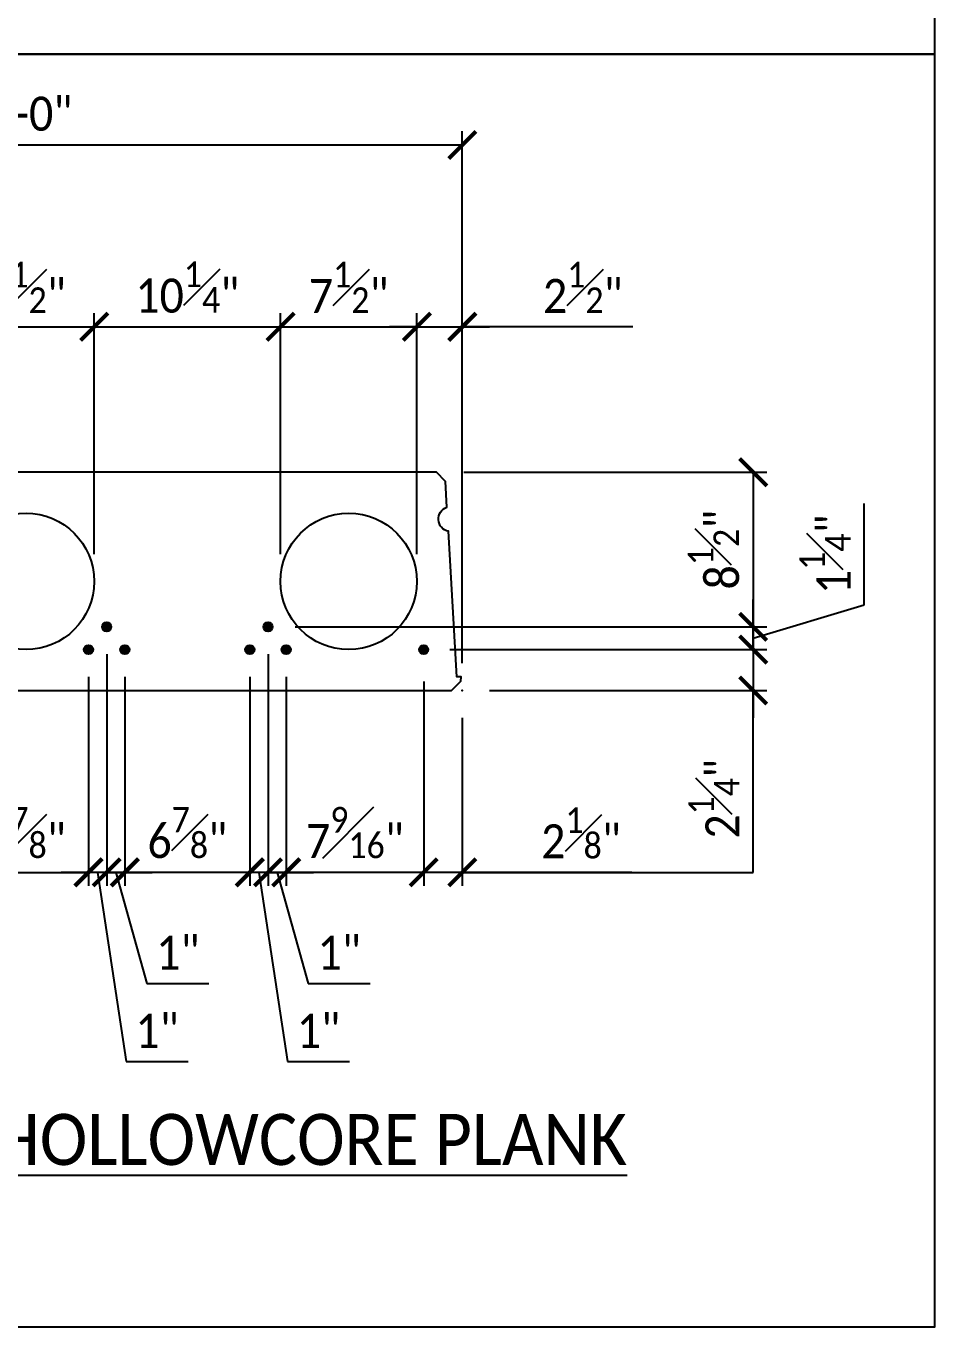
# Model space of a CAD drawing. Header units: inches. Extents: x -3086 to -2603, y 2997 to 3341.
# Drawn here: x -3035.9 to -2985.9, y 2996.9 to 3068.5 of the extents above; entities that cross this region are included whole.
import ezdxf

# ---------------------------------------------------------------- set-up
doc = ezdxf.new("R2010")
doc.units = ezdxf.units.IN
doc.header["$LTSCALE"] = 0.5
doc.header["$MEASUREMENT"] = 0
for name, color, linetype in [('PC PLK - 12L in CONT.', 151, 'Continuous'), ('PC PLK - 12UH in CONT.', 171, 'Continuous'), ('PC PLK - DIMENSION', 220, 'Continuous'), ('PC PLK - TAG', 3, 'Continuous')]:
    doc.layers.add(name, color=color, linetype=linetype)
doc.layers.add('PC PLK - STRAND', color=7, linetype='Continuous', plot=False)
doc.layers.add('SHT - NO PLOT LINE 2', color=110, linetype='Continuous', plot=False)
doc.layers.get('0').freeze()
doc.styles.add('CMC-NARROW', font='calibril.ttf', dxfattribs={"width": 0.9})
doc.dimstyles.new('CMC-NARROW', dxfattribs={"dimscale": 96, "dimtxt": 0.078125, "dimasz": 0.0625, "dimexe": 0.03125, "dimexo": 0.0625, "dimgap": 0.03125, "dimtad": 1, "dimdec": 4, "dimzin": 3, "dimdsep": 46, "dimlunit": 4, "dimtxsty": 'CMC-NARROW', "dimblk": 'ARCHTICK', "dimcen": 0, "dimclrd": 256, "dimclre": 256, "dimclrt": 256, "dimazin": 1, "dimtfac": 0.75, "dimtdec": 4, "dimtofl": 0, "dimtmove": 1, "dimatfit": 0, "dimfxl": 1, "dimtfillclr": 256, "dimfrac": 1, "dimtzin": 0, "dimlwd": -1, "dimlwe": -1, "dimarcsym": 0})

# ---------------------------------------------------------------- blocks, each defined once
blk = doc.blocks.new('_ArchTick')
at = {"color": 0, "linetype": 'ByBlock', "const_width": 0.15}
blk.add_lwpolyline([(-0.5, -0.5), (0.5, 0.5)], dxfattribs=at)
blk = doc.blocks.new('*D196')
at = {"layer": 'Defpoints', "color": 0, "transparency": 16777216}
for p in [(-3011.942, 3061.926), (-3011.942, 3035.926), (-3059.942, 3031.926)]:
    blk.add_point(p, dxfattribs=at)
at = {"layer": 'PC PLK - DIMENSION', "transparency": 16777216}
for p, q in [((-3059.942, 3033.426), (-3059.942, 3062.676)), ((-3011.942, 3037.426), (-3011.942, 3062.676)), ((-3059.942, 3061.926), (-3011.942, 3061.926))]:
    blk.add_line(p, q, dxfattribs=at)
at = {"layer": 'PC PLK - DIMENSION', "transparency": 16777216, "xscale": 1.5, "yscale": 1.5, "zscale": 1.5, "rotation": 180}
blk.add_blockref('_ArchTick', (-3059.942, 3061.926), dxfattribs=at)
at = {"layer": 'PC PLK - DIMENSION', "transparency": 16777216, "xscale": 1.5, "yscale": 1.5, "zscale": 1.5}
blk.add_blockref('_ArchTick', (-3011.942, 3061.926), dxfattribs=at)
at = {"layer": 'PC PLK - DIMENSION', "transparency": 16777216, "insert": (-3035.942, 3063.634), "char_height": 1.875, "attachment_point": 5, "style": 'CMC-NARROW'}
blk.add_mtext('4\'-0"', dxfattribs=at)
blk = doc.blocks.new('*D207')
at = {"layer": 'Defpoints', "color": 0, "transparency": 16777216}
for p in [(-3013.366, 3043.926), (-3022.63, 3035.426), (-2995.942, 3035.426)]:
    blk.add_point(p, dxfattribs=at)
at = {"layer": 'PC PLK - DIMENSION', "transparency": 16777216}
for p, q in [((-3011.866, 3043.926), (-2995.192, 3043.926)), ((-2995.942, 3043.926), (-2995.942, 3035.426)), ((-3021.13, 3035.426), (-2995.192, 3035.426))]:
    blk.add_line(p, q, dxfattribs=at)
at = {"layer": 'PC PLK - DIMENSION', "transparency": 16777216, "xscale": 1.5, "yscale": 1.5, "zscale": 1.5}
for p, rotation in [((-2995.942, 3043.926), 90), ((-2995.942, 3035.426), 270)]:
    blk.add_blockref('_ArchTick', p, dxfattribs=dict(at, rotation=rotation))
at = {"layer": 'PC PLK - DIMENSION', "transparency": 16777216, "insert": (-2998.118, 3039.676), "char_height": 1.875, "attachment_point": 5, "rotation": 90, "style": 'CMC-NARROW'}
blk.add_mtext('8{\\H0.75x;\\S1#2;}"', dxfattribs=at)
blk = doc.blocks.new('*D208')
at = {"layer": 'Defpoints', "color": 0, "transparency": 16777216}
for p in [(-3022.63, 3035.426), (-3014.13, 3034.176), (-2995.942, 3034.176)]:
    blk.add_point(p, dxfattribs=at)
at = {"layer": 'PC PLK - DIMENSION', "transparency": 16777216}
for p, q in [((-2989.836, 3036.633), (-2989.836, 3042.2)), ((-2995.942, 3035.426), (-2995.942, 3036.926)), ((-2995.942, 3034.801), (-2989.836, 3036.633)), ((-3021.13, 3035.426), (-2995.192, 3035.426)), ((-2995.942, 3035.426), (-2995.942, 3034.176)), ((-3012.63, 3034.176), (-2995.192, 3034.176)), ((-2995.942, 3034.176), (-2995.942, 3032.676))]:
    blk.add_line(p, q, dxfattribs=at)
at = {"layer": 'PC PLK - DIMENSION', "transparency": 16777216, "xscale": 1.5, "yscale": 1.5, "zscale": 1.5}
for p, rotation in [((-2995.942, 3035.426), 270), ((-2995.942, 3034.176), 90)]:
    blk.add_blockref('_ArchTick', p, dxfattribs=dict(at, rotation=rotation))
at = {"layer": 'PC PLK - DIMENSION', "transparency": 16777216, "insert": (-2991.996, 3039.417), "char_height": 1.875, "attachment_point": 5, "rotation": 90, "style": 'CMC-NARROW'}
blk.add_mtext('1{\\H0.75x;\\S1#4;}"', dxfattribs=at)
blk = doc.blocks.new('*D209')
at = {"layer": 'Defpoints', "color": 0, "transparency": 16777216}
for p in [(-3014.13, 3034.176), (-3011.942, 3031.926), (-2995.942, 3031.926)]:
    blk.add_point(p, dxfattribs=at)
at = {"layer": 'PC PLK - DIMENSION', "transparency": 16777216}
for p, q in [((-2995.942, 3034.176), (-2995.942, 3035.676)), ((-3012.63, 3034.176), (-2995.192, 3034.176)), ((-2995.942, 3034.176), (-2995.942, 3031.926)), ((-3010.442, 3031.926), (-2995.192, 3031.926)), ((-2995.942, 3031.926), (-2995.942, 3030.426)), ((-2995.942, 3023.15), (-2995.942, 3031.926))]:
    blk.add_line(p, q, dxfattribs=at)
at = {"layer": 'PC PLK - DIMENSION', "transparency": 16777216, "xscale": 1.5, "yscale": 1.5, "zscale": 1.5}
for p, rotation in [((-2995.942, 3034.176), 270), ((-2995.942, 3031.926), 90)]:
    blk.add_blockref('_ArchTick', p, dxfattribs=dict(at, rotation=rotation))
at = {"layer": 'PC PLK - DIMENSION', "transparency": 16777216, "insert": (-2998.103, 3025.973), "char_height": 1.875, "attachment_point": 5, "rotation": 90, "style": 'CMC-NARROW'}
blk.add_mtext('2{\\H0.75x;\\S1#4;}"', dxfattribs=at)
blk = doc.blocks.new('*D190')
at = {"layer": 'Defpoints', "color": 0, "transparency": 16777216}
for p in [(-3032.192, 3051.926), (-3039.692, 3037.926), (-3032.192, 3037.926)]:
    blk.add_point(p, dxfattribs=at)
at = {"layer": 'PC PLK - DIMENSION', "transparency": 16777216}
for p, q in [((-3039.692, 3039.426), (-3039.692, 3052.676)), ((-3032.192, 3039.426), (-3032.192, 3052.676)), ((-3039.692, 3051.926), (-3032.192, 3051.926))]:
    blk.add_line(p, q, dxfattribs=at)
at = {"layer": 'PC PLK - DIMENSION', "transparency": 16777216, "xscale": 1.5, "yscale": 1.5, "zscale": 1.5, "rotation": 180}
blk.add_blockref('_ArchTick', (-3039.692, 3051.926), dxfattribs=at)
at = {"layer": 'PC PLK - DIMENSION', "transparency": 16777216, "xscale": 1.5, "yscale": 1.5, "zscale": 1.5}
blk.add_blockref('_ArchTick', (-3032.192, 3051.926), dxfattribs=at)
at = {"layer": 'PC PLK - DIMENSION', "transparency": 16777216, "insert": (-3035.942, 3054.094), "char_height": 1.875, "attachment_point": 5, "style": 'CMC-NARROW'}
blk.add_mtext('7{\\H0.75x;\\S1#2;}"', dxfattribs=at)
blk = doc.blocks.new('*D191')
at = {"layer": 'Defpoints', "color": 0, "transparency": 16777216}
for p in [(-3021.942, 3051.926), (-3032.192, 3037.926), (-3021.942, 3037.926)]:
    blk.add_point(p, dxfattribs=at)
at = {"layer": 'PC PLK - DIMENSION', "transparency": 16777216}
for p, q in [((-3032.192, 3039.426), (-3032.192, 3052.676)), ((-3021.942, 3039.426), (-3021.942, 3052.676)), ((-3032.192, 3051.926), (-3021.942, 3051.926))]:
    blk.add_line(p, q, dxfattribs=at)
at = {"layer": 'PC PLK - DIMENSION', "transparency": 16777216, "xscale": 1.5, "yscale": 1.5, "zscale": 1.5, "rotation": 180}
blk.add_blockref('_ArchTick', (-3032.192, 3051.926), dxfattribs=at)
at = {"layer": 'PC PLK - DIMENSION', "transparency": 16777216, "xscale": 1.5, "yscale": 1.5, "zscale": 1.5}
blk.add_blockref('_ArchTick', (-3021.942, 3051.926), dxfattribs=at)
at = {"layer": 'PC PLK - DIMENSION', "transparency": 16777216, "insert": (-3027.067, 3054.099), "char_height": 1.875, "attachment_point": 5, "style": 'CMC-NARROW'}
blk.add_mtext('10{\\H0.75x;\\S1#4;}"', dxfattribs=at)
blk = doc.blocks.new('*D192')
at = {"layer": 'Defpoints', "color": 0, "transparency": 16777216}
for p in [(-3014.442, 3051.926), (-3021.942, 3037.926), (-3014.442, 3037.926)]:
    blk.add_point(p, dxfattribs=at)
at = {"layer": 'PC PLK - DIMENSION', "transparency": 16777216}
for p, q in [((-3021.942, 3039.426), (-3021.942, 3052.676)), ((-3014.442, 3039.426), (-3014.442, 3052.676)), ((-3021.942, 3051.926), (-3014.442, 3051.926))]:
    blk.add_line(p, q, dxfattribs=at)
at = {"layer": 'PC PLK - DIMENSION', "transparency": 16777216, "xscale": 1.5, "yscale": 1.5, "zscale": 1.5, "rotation": 180}
blk.add_blockref('_ArchTick', (-3021.942, 3051.926), dxfattribs=at)
at = {"layer": 'PC PLK - DIMENSION', "transparency": 16777216, "xscale": 1.5, "yscale": 1.5, "zscale": 1.5}
blk.add_blockref('_ArchTick', (-3014.442, 3051.926), dxfattribs=at)
at = {"layer": 'PC PLK - DIMENSION', "transparency": 16777216, "insert": (-3018.192, 3054.094), "char_height": 1.875, "attachment_point": 5, "style": 'CMC-NARROW'}
blk.add_mtext('7{\\H0.75x;\\S1#2;}"', dxfattribs=at)
blk = doc.blocks.new('*D193')
at = {"layer": 'Defpoints', "color": 0, "transparency": 16777216}
for p in [(-3011.942, 3051.926), (-3014.442, 3037.926), (-3011.942, 3031.926)]:
    blk.add_point(p, dxfattribs=at)
at = {"layer": 'PC PLK - DIMENSION', "transparency": 16777216}
for p, q in [((-3014.442, 3039.426), (-3014.442, 3052.676)), ((-3011.942, 3033.426), (-3011.942, 3052.676)), ((-3014.442, 3051.926), (-3015.942, 3051.926)), ((-3014.442, 3051.926), (-3011.942, 3051.926)), ((-3011.942, 3051.926), (-3010.442, 3051.926)), ((-3002.557, 3051.926), (-3011.942, 3051.926))]:
    blk.add_line(p, q, dxfattribs=at)
at = {"layer": 'PC PLK - DIMENSION', "transparency": 16777216, "xscale": 1.5, "yscale": 1.5, "zscale": 1.5}
blk.add_blockref('_ArchTick', (-3014.442, 3051.926), dxfattribs=at)
at = {"layer": 'PC PLK - DIMENSION', "transparency": 16777216, "xscale": 1.5, "yscale": 1.5, "zscale": 1.5, "rotation": 180}
blk.add_blockref('_ArchTick', (-3011.942, 3051.926), dxfattribs=at)
at = {"layer": 'PC PLK - DIMENSION', "transparency": 16777216, "insert": (-3005.313, 3054.09), "char_height": 1.875, "attachment_point": 5, "style": 'CMC-NARROW'}
blk.add_mtext('2{\\H0.75x;\\S1#2;}"', dxfattribs=at)
blk = doc.blocks.new('*D194')
at = {"layer": 'Defpoints', "color": 0, "transparency": 16777216}
for p in [(-3014.067, 3033.926), (-3011.942, 3031.926), (-3014.067, 3021.926)]:
    blk.add_point(p, dxfattribs=at)
at = {"layer": 'PC PLK - DIMENSION', "transparency": 16777216}
for p, q in [((-3014.067, 3032.426), (-3014.067, 3021.176)), ((-3011.942, 3030.426), (-3011.942, 3021.176)), ((-3014.067, 3021.926), (-3015.567, 3021.926)), ((-3011.942, 3021.926), (-3014.067, 3021.926)), ((-3011.942, 3021.926), (-3010.442, 3021.926)), ((-3002.621, 3021.926), (-3011.942, 3021.926))]:
    blk.add_line(p, q, dxfattribs=at)
at = {"layer": 'PC PLK - DIMENSION', "transparency": 16777216, "xscale": 1.5, "yscale": 1.5, "zscale": 1.5}
blk.add_blockref('_ArchTick', (-3014.067, 3021.926), dxfattribs=at)
at = {"layer": 'PC PLK - DIMENSION', "transparency": 16777216, "xscale": 1.5, "yscale": 1.5, "zscale": 1.5, "rotation": 180}
blk.add_blockref('_ArchTick', (-3011.942, 3021.926), dxfattribs=at)
at = {"layer": 'PC PLK - DIMENSION', "transparency": 16777216, "insert": (-3005.411, 3024.099), "char_height": 1.875, "attachment_point": 5, "style": 'CMC-NARROW'}
blk.add_mtext('2{\\H0.75x;\\S1#8;}"', dxfattribs=at)
blk = doc.blocks.new('*D195')
at = {"layer": 'Defpoints', "color": 0, "transparency": 16777216}
for p in [(-3021.63, 3034.176), (-3014.067, 3033.926), (-3021.63, 3021.926)]:
    blk.add_point(p, dxfattribs=at)
at = {"layer": 'PC PLK - DIMENSION', "transparency": 16777216}
for p, q in [((-3021.63, 3032.676), (-3021.63, 3021.176)), ((-3014.067, 3032.426), (-3014.067, 3021.176)), ((-3014.067, 3021.926), (-3021.63, 3021.926))]:
    blk.add_line(p, q, dxfattribs=at)
at = {"layer": 'PC PLK - DIMENSION', "transparency": 16777216, "xscale": 1.5, "yscale": 1.5, "zscale": 1.5, "rotation": 180}
blk.add_blockref('_ArchTick', (-3021.63, 3021.926), dxfattribs=at)
at = {"layer": 'PC PLK - DIMENSION', "transparency": 16777216, "xscale": 1.5, "yscale": 1.5, "zscale": 1.5}
blk.add_blockref('_ArchTick', (-3014.067, 3021.926), dxfattribs=at)
at = {"layer": 'PC PLK - DIMENSION', "transparency": 16777216, "insert": (-3017.849, 3024.116), "char_height": 1.875, "attachment_point": 5, "style": 'CMC-NARROW'}
blk.add_mtext('7{\\H0.75x;\\S9#16;}"', dxfattribs=at)
blk = doc.blocks.new('*D181')
at = {"layer": 'Defpoints', "color": 0, "transparency": 16777216}
for p in [(-3030.505, 3034.176), (-3023.63, 3034.176), (-3030.505, 3021.926)]:
    blk.add_point(p, dxfattribs=at)
at = {"layer": 'PC PLK - DIMENSION', "transparency": 16777216}
for p, q in [((-3030.505, 3032.676), (-3030.505, 3021.176)), ((-3023.63, 3032.676), (-3023.63, 3021.176)), ((-3023.63, 3021.926), (-3030.505, 3021.926))]:
    blk.add_line(p, q, dxfattribs=at)
at = {"layer": 'PC PLK - DIMENSION', "transparency": 16777216, "xscale": 1.5, "yscale": 1.5, "zscale": 1.5, "rotation": 180}
blk.add_blockref('_ArchTick', (-3030.505, 3021.926), dxfattribs=at)
at = {"layer": 'PC PLK - DIMENSION', "transparency": 16777216, "xscale": 1.5, "yscale": 1.5, "zscale": 1.5}
blk.add_blockref('_ArchTick', (-3023.63, 3021.926), dxfattribs=at)
at = {"layer": 'PC PLK - DIMENSION', "transparency": 16777216, "insert": (-3027.067, 3024.11), "char_height": 1.875, "attachment_point": 5, "style": 'CMC-NARROW'}
blk.add_mtext('6{\\H0.75x;\\S7#8;}"', dxfattribs=at)
blk = doc.blocks.new('*D182')
at = {"layer": 'Defpoints', "color": 0, "transparency": 16777216}
for p in [(-3031.505, 3035.426), (-3030.505, 3034.176), (-3031.505, 3021.926)]:
    blk.add_point(p, dxfattribs=at)
at = {"layer": 'PC PLK - DIMENSION', "transparency": 16777216}
for p, q in [((-3031.505, 3033.926), (-3031.505, 3021.176)), ((-3030.505, 3032.676), (-3030.505, 3021.176)), ((-3031.505, 3021.926), (-3033.005, 3021.926)), ((-3030.505, 3021.926), (-3031.505, 3021.926)), ((-3031.005, 3021.926), (-3029.299, 3015.82)), ((-3030.505, 3021.926), (-3029.005, 3021.926)), ((-3029.299, 3015.82), (-3025.879, 3015.82))]:
    blk.add_line(p, q, dxfattribs=at)
at = {"layer": 'PC PLK - DIMENSION', "transparency": 16777216, "xscale": 1.5, "yscale": 1.5, "zscale": 1.5}
blk.add_blockref('_ArchTick', (-3031.505, 3021.926), dxfattribs=at)
at = {"layer": 'PC PLK - DIMENSION', "transparency": 16777216, "xscale": 1.5, "yscale": 1.5, "zscale": 1.5, "rotation": 180}
blk.add_blockref('_ArchTick', (-3030.505, 3021.926), dxfattribs=at)
at = {"layer": 'PC PLK - DIMENSION', "transparency": 16777216, "insert": (-3027.589, 3017.509), "char_height": 1.875, "attachment_point": 5, "style": 'CMC-NARROW'}
blk.add_mtext('1"', dxfattribs=at)
blk = doc.blocks.new('*D183')
at = {"layer": 'Defpoints', "color": 0, "transparency": 16777216}
for p in [(-3031.505, 3035.426), (-3032.505, 3034.176), (-3032.505, 3021.926)]:
    blk.add_point(p, dxfattribs=at)
at = {"layer": 'PC PLK - DIMENSION', "transparency": 16777216}
for p, q in [((-3031.505, 3033.926), (-3031.505, 3021.176)), ((-3032.505, 3032.676), (-3032.505, 3021.176)), ((-3032.505, 3021.926), (-3034.005, 3021.926)), ((-3031.505, 3021.926), (-3032.505, 3021.926)), ((-3032.005, 3021.926), (-3030.441, 3011.524)), ((-3031.505, 3021.926), (-3030.005, 3021.926)), ((-3030.441, 3011.524), (-3027.021, 3011.524))]:
    blk.add_line(p, q, dxfattribs=at)
at = {"layer": 'PC PLK - DIMENSION', "transparency": 16777216, "xscale": 1.5, "yscale": 1.5, "zscale": 1.5}
blk.add_blockref('_ArchTick', (-3032.505, 3021.926), dxfattribs=at)
at = {"layer": 'PC PLK - DIMENSION', "transparency": 16777216, "xscale": 1.5, "yscale": 1.5, "zscale": 1.5, "rotation": 180}
blk.add_blockref('_ArchTick', (-3031.505, 3021.926), dxfattribs=at)
at = {"layer": 'PC PLK - DIMENSION', "transparency": 16777216, "insert": (-3028.731, 3013.213), "char_height": 1.875, "attachment_point": 5, "style": 'CMC-NARROW'}
blk.add_mtext('1"', dxfattribs=at)
blk = doc.blocks.new('*D184')
at = {"layer": 'Defpoints', "color": 0, "transparency": 16777216}
for p in [(-3022.63, 3035.426), (-3021.63, 3034.176), (-3022.63, 3021.926)]:
    blk.add_point(p, dxfattribs=at)
at = {"layer": 'PC PLK - DIMENSION', "transparency": 16777216}
for p, q in [((-3022.63, 3033.926), (-3022.63, 3021.176)), ((-3021.63, 3032.676), (-3021.63, 3021.176)), ((-3022.63, 3021.926), (-3024.13, 3021.926)), ((-3021.63, 3021.926), (-3022.63, 3021.926)), ((-3022.13, 3021.926), (-3020.424, 3015.82)), ((-3021.63, 3021.926), (-3020.13, 3021.926)), ((-3020.424, 3015.82), (-3017.004, 3015.82))]:
    blk.add_line(p, q, dxfattribs=at)
at = {"layer": 'PC PLK - DIMENSION', "transparency": 16777216, "xscale": 1.5, "yscale": 1.5, "zscale": 1.5}
blk.add_blockref('_ArchTick', (-3022.63, 3021.926), dxfattribs=at)
at = {"layer": 'PC PLK - DIMENSION', "transparency": 16777216, "xscale": 1.5, "yscale": 1.5, "zscale": 1.5, "rotation": 180}
blk.add_blockref('_ArchTick', (-3021.63, 3021.926), dxfattribs=at)
at = {"layer": 'PC PLK - DIMENSION', "transparency": 16777216, "insert": (-3018.714, 3017.509), "char_height": 1.875, "attachment_point": 5, "style": 'CMC-NARROW'}
blk.add_mtext('1"', dxfattribs=at)
blk = doc.blocks.new('*D185')
at = {"layer": 'Defpoints', "color": 0, "transparency": 16777216}
for p in [(-3022.63, 3035.426), (-3023.63, 3034.176), (-3023.63, 3021.926)]:
    blk.add_point(p, dxfattribs=at)
at = {"layer": 'PC PLK - DIMENSION', "transparency": 16777216}
for p, q in [((-3022.63, 3033.926), (-3022.63, 3021.176)), ((-3023.63, 3032.676), (-3023.63, 3021.176)), ((-3023.63, 3021.926), (-3025.13, 3021.926)), ((-3022.63, 3021.926), (-3023.63, 3021.926)), ((-3023.13, 3021.926), (-3021.566, 3011.524)), ((-3022.63, 3021.926), (-3021.13, 3021.926)), ((-3021.566, 3011.524), (-3018.146, 3011.524))]:
    blk.add_line(p, q, dxfattribs=at)
at = {"layer": 'PC PLK - DIMENSION', "transparency": 16777216, "xscale": 1.5, "yscale": 1.5, "zscale": 1.5}
blk.add_blockref('_ArchTick', (-3023.63, 3021.926), dxfattribs=at)
at = {"layer": 'PC PLK - DIMENSION', "transparency": 16777216, "xscale": 1.5, "yscale": 1.5, "zscale": 1.5, "rotation": 180}
blk.add_blockref('_ArchTick', (-3022.63, 3021.926), dxfattribs=at)
at = {"layer": 'PC PLK - DIMENSION', "transparency": 16777216, "insert": (-3019.856, 3013.213), "char_height": 1.875, "attachment_point": 5, "style": 'CMC-NARROW'}
blk.add_mtext('1"', dxfattribs=at)
blk = doc.blocks.new('*D201')
at = {"layer": 'Defpoints', "color": 0, "transparency": 16777216}
for p in [(-3039.38, 3034.176), (-3032.505, 3034.176), (-3032.505, 3021.926)]:
    blk.add_point(p, dxfattribs=at)
at = {"layer": 'PC PLK - DIMENSION', "transparency": 16777216}
for p, q in [((-3039.38, 3032.676), (-3039.38, 3021.176)), ((-3032.505, 3032.676), (-3032.505, 3021.176)), ((-3039.38, 3021.926), (-3032.505, 3021.926))]:
    blk.add_line(p, q, dxfattribs=at)
at = {"layer": 'PC PLK - DIMENSION', "transparency": 16777216, "xscale": 1.5, "yscale": 1.5, "zscale": 1.5, "rotation": 180}
blk.add_blockref('_ArchTick', (-3039.38, 3021.926), dxfattribs=at)
at = {"layer": 'PC PLK - DIMENSION', "transparency": 16777216, "xscale": 1.5, "yscale": 1.5, "zscale": 1.5}
blk.add_blockref('_ArchTick', (-3032.505, 3021.926), dxfattribs=at)
at = {"layer": 'PC PLK - DIMENSION', "transparency": 16777216, "insert": (-3035.942, 3024.11), "char_height": 1.875, "attachment_point": 5, "style": 'CMC-NARROW'}
blk.add_mtext('6{\\H0.75x;\\S7#8;}"', dxfattribs=at)
blk = doc.blocks.new('CMC - 12in HOLLOWCORE ULTRAHEAVY PLAN USE')
at = {"layer": 'PC PLK - STRAND'}
h = blk.add_hatch(color=256, dxfattribs=at)
h.dxf.hatch_style = 1
h.paths.add_polyline_path([(-13.562, 3.5, 1), (-13.062, 3.5, 1)])
h = blk.add_hatch(color=256, dxfattribs=at)
h.dxf.hatch_style = 1
h.paths.add_polyline_path([(-4.688, 3.5, 1), (-4.188, 3.5, 1)])
h = blk.add_hatch(color=256, dxfattribs=at)
h.dxf.hatch_style = 1
h.paths.add_polyline_path([(4.188, 3.5, 1), (4.688, 3.5, 1)])
h = blk.add_hatch(color=256, dxfattribs=at)
h.dxf.hatch_style = 1
h.paths.add_polyline_path([(13.062, 3.5, 1), (13.562, 3.5, 1)])
h = blk.add_hatch(color=256, dxfattribs=at)
h.dxf.hatch_style = 1
h.paths.add_polyline_path([(-22.125, 2.25, 1), (-21.625, 2.25, 1)])
h = blk.add_hatch(color=256, dxfattribs=at)
h.dxf.hatch_style = 1
h.paths.add_polyline_path([(-14.562, 2.25, 1), (-14.062, 2.25, 1)])
h = blk.add_hatch(color=256, dxfattribs=at)
h.dxf.hatch_style = 1
h.paths.add_polyline_path([(-12.562, 2.25, 1), (-12.062, 2.25, 1)])
h = blk.add_hatch(color=256, dxfattribs=at)
h.dxf.hatch_style = 1
h.paths.add_polyline_path([(-5.688, 2.25, 1), (-5.188, 2.25, 1)])
h = blk.add_hatch(color=256, dxfattribs=at)
h.dxf.hatch_style = 1
h.paths.add_polyline_path([(-3.688, 2.25, 1), (-3.188, 2.25, 1)])
h = blk.add_hatch(color=256, dxfattribs=at)
h.dxf.hatch_style = 1
h.paths.add_polyline_path([(3.188, 2.25, 1), (3.688, 2.25, 1)])
h = blk.add_hatch(color=256, dxfattribs=at)
h.dxf.hatch_style = 1
h.paths.add_polyline_path([(5.188, 2.25, 1), (5.688, 2.25, 1)])
h = blk.add_hatch(color=256, dxfattribs=at)
h.dxf.hatch_style = 1
h.paths.add_polyline_path([(12.062, 2.25, 1), (12.562, 2.25, 1)])
h = blk.add_hatch(color=256, dxfattribs=at)
h.dxf.hatch_style = 1
h.paths.add_polyline_path([(14.062, 2.25, 1), (14.562, 2.25, 1)])
h = blk.add_hatch(color=256, dxfattribs=at)
h.dxf.hatch_style = 1
h.paths.add_polyline_path([(21.625, 2.25, 1), (22.125, 2.25, 1)])
at = {"layer": 'PC PLK - 12L in CONT.'}
for p in [(-24, 0), (24, 0)]:
    blk.add_point(p, dxfattribs=at)
at = {"layer": 'PC PLK - 12UH in CONT.'}
blk.add_lwpolyline([(22.576, 12), (-22.576, 12), (-23.076, 11.5), (-23.149, 10.25, -0.678962), (-23.236, 8.756), (-23.701, 0.748), (-23.938, 0.748), (-23.91, 0.512), (-23.398, 0), (23.398, 0), (23.91, 0.512), (23.938, 0.748), (23.701, 0.748), (23.236, 8.756, -0.769999), (23.149, 10.073), (23.076, 11.5)], format="xyb", close=True, dxfattribs=at)
for centre in [(-17.75, 6), (0, 6), (17.75, 6)]:
    blk.add_circle(centre, 3.75, dxfattribs=at)
at = {"layer": 'PC PLK - STRAND'}
for centre in [(-13.312, 3.5), (-4.438, 3.5), (4.438, 3.5), (13.312, 3.5), (-21.875, 2.25), (-14.312, 2.25), (-12.312, 2.25), (-5.438, 2.25), (-3.438, 2.25), (3.438, 2.25), (5.438, 2.25), (12.312, 2.25), (14.312, 2.25), (21.875, 2.25)]:
    blk.add_circle(centre, 0.25, dxfattribs=at)

msp = doc.modelspace()

# ---------------------------------------------------------------- linework, layer by layer
at = {"layer": 'PC PLK - DIMENSION'}
for p, q in [((-2995.94242, 3021.92645), (-2995.94242, 3031.92645)), ((-3011.94242, 3021.92645), (-2995.94242, 3021.92645))]:
    msp.add_line(p, q, dxfattribs=at)
at = {"layer": 'SHT - NO PLOT LINE 2'}
for points in [[(-3085.94242, 3066.92645), (-2985.94242, 3066.92645), (-2985.94242, 3136.92645), (-3085.94242, 3136.92645)], [(-3085.94242, 2996.92645), (-2985.94242, 2996.92645), (-2985.94242, 3066.92645), (-3085.94242, 3066.92645)]]:
    msp.add_lwpolyline(points, close=True, dxfattribs=at)

# ---------------------------------------------------------------- block references
at = {"layer": 'PC PLK - 12UH in CONT.'}
msp.add_blockref('CMC - 12in HOLLOWCORE ULTRAHEAVY PLAN USE', (-3035.94242, 3031.92645), dxfattribs=at)

# ---------------------------------------------------------------- texts
at = {"layer": 'PC PLK - TAG', "insert": (-3035.94242, 3007.22069), "char_height": 2.8125, "attachment_point": 5, "style": 'CMC-NARROW'}
msp.add_mtext('{\\L12" \'ULTRA HEAVY\' HOLLOWCORE PLANK}', dxfattribs=at)

# ---------------------------------------------------------------- dimensions: what is measured, and where the dimension line sits
at = {"layer": 'PC PLK - DIMENSION'}
for base, p1, p2, picture, middle in [((-3011.94242, 3061.92645), (-3059.94242, 3031.92645), (-3011.94242, 3035.92645), '*D196', (-3035.94242, 3063.63415)), ((-3032.19242, 3051.92645), (-3039.69242, 3037.92645), (-3032.19242, 3037.92645), '*D190', (-3035.94242, 3054.09406)), ((-3021.94242, 3051.92645), (-3032.19242, 3037.92645), (-3021.94242, 3037.92645), '*D191', (-3027.06742, 3054.09929)), ((-3014.44242, 3051.92645), (-3021.94242, 3037.92645), (-3014.44242, 3037.92645), '*D192', (-3018.19242, 3054.09406)), ((-3032.50492, 3021.92645), (-3039.37992, 3034.17645), (-3032.50492, 3034.17645), '*D201', (-3035.94242, 3024.11011))]:
    dim = msp.add_linear_dim(base=base, p1=p1, p2=p2, dimstyle='CMC-NARROW', override={"dimscale": 24}, dxfattribs=at)
    dim.commit()
    dim.dimension.update_dxf_attribs({"geometry": picture, "text_midpoint": middle})
dim = msp.add_linear_dim(base=(-3011.94242, 3051.92645), p1=(-3014.44242, 3037.92645), p2=(-3011.94242, 3031.92645), dimstyle='CMC-NARROW', override={"dimscale": 24}, dxfattribs=at)
dim.commit()
dim.dimension.update_dxf_attribs({"geometry": '*D193', "text_midpoint": (-3005.31304, 3052.1765), "dimtype": 160})
for base, p1, p2, angle, picture, middle in [((-2995.94242, 3035.42645), (-3013.36614, 3043.92645), (-3022.62992, 3035.42645), 90, '*D207', (-2998.11796, 3039.67645)), ((-2995.94242, 3034.17645), (-3022.62992, 3035.42645), (-3014.12992, 3034.17645), 90, '*D208', (-2991.99627, 3037.38347)), ((-3030.50492, 3021.92645), (-3023.62992, 3034.17645), (-3030.50492, 3034.17645), 180, '*D181', (-3027.06742, 3024.11011)), ((-3021.62992, 3021.92645), (-3014.06742, 3033.92645), (-3021.62992, 3034.17645), 180, '*D195', (-3017.84867, 3024.11624))]:
    dim = msp.add_linear_dim(base=base, p1=p1, p2=p2, angle=angle, dimstyle='CMC-NARROW', override={"dimscale": 24}, dxfattribs=at)
    dim.commit()
    dim.dimension.update_dxf_attribs({"geometry": picture, "text_midpoint": middle})
for base, p1, p2, angle, picture, middle in [((-3032.50492, 3021.92645), (-3031.50492, 3035.42645), (-3032.50492, 3034.17645), 180, '*D183', (-3029.69111, 3011.52384)), ((-3031.50492, 3021.92645), (-3030.50492, 3034.17645), (-3031.50492, 3035.42645), 180, '*D182', (-3028.54854, 3015.81972)), ((-3023.62992, 3021.92645), (-3022.62992, 3035.42645), (-3023.62992, 3034.17645), 180, '*D185', (-3020.81611, 3011.52384)), ((-3022.62992, 3021.92645), (-3021.62992, 3034.17645), (-3022.62992, 3035.42645), 180, '*D184', (-3019.67354, 3015.81972)), ((-2995.94242, 3031.92645), (-3014.12992, 3034.17645), (-3011.94242, 3031.92645), 90, '*D209', (-2996.37879, 3025.97346)), ((-3014.06742, 3021.92645), (-3011.94242, 3031.92645), (-3014.06742, 3033.92645), 180, '*D194', (-3005.41121, 3022.20448))]:
    dim = msp.add_linear_dim(base=base, p1=p1, p2=p2, angle=angle, dimstyle='CMC-NARROW', override={"dimscale": 24}, dxfattribs=at)
    dim.commit()
    dim.dimension.update_dxf_attribs({"geometry": picture, "text_midpoint": middle, "dimtype": 160})

doc.saveas('drawing.dxf')
